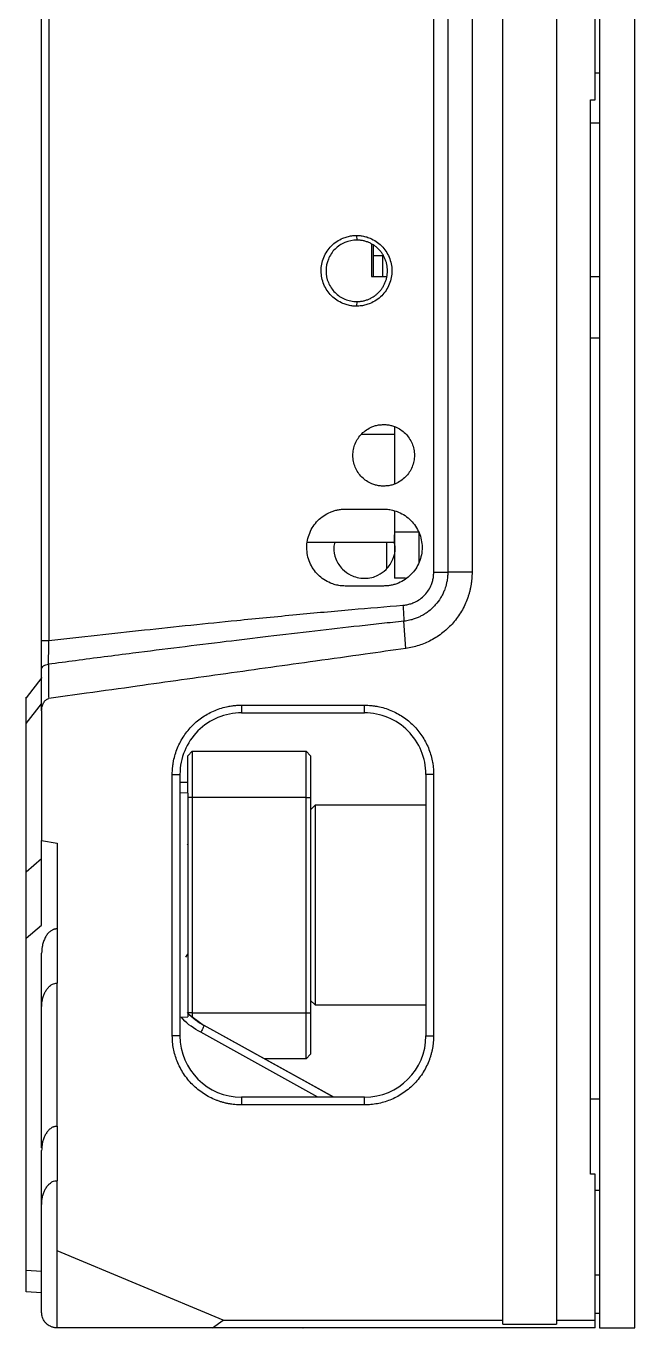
# Model space of a CAD drawing. Header units: millimetres. Extents: x 620 to 19791, y 2539 to 6969.
# Drawn here: x 4537.9 to 4577.5, y 3488.2 to 3572.9 of the extents above; entities that cross this region are included whole.
import ezdxf

# ---------------------------------------------------------------- set-up
doc = ezdxf.new("R2010")
doc.units = ezdxf.units.MM

msp = doc.modelspace()

# ---------------------------------------------------------------- linework, layer by layer
at = {"color": 7, "linetype": 'Continuous', "lineweight": 25}
for p, q in [((4568.87435, 3488.70282), (4568.87435, 3825.20281)), ((4572.37435, 3825.20281), (4572.37435, 3488.70282)), ((4564.38316, 3537.34381), (4564.38316, 3776.56182)), ((4565.29581, 3776.56181), (4565.29581, 3537.34381)), ((4566.87436, 3776.56188), (4566.87443, 3537.34355)), ((4575.17435, 3656.95281), (4575.17435, 3488.20281)), ((4577.47435, 3488.20281), (4577.47435, 3656.95281)), ((4538.87435, 3532.90392), (4538.87435, 3585.90191)), ((4539.34819, 3585.75091), (4539.34819, 3532.90392)), ((4574.87435, 3568.07781), (4574.87435, 3577.07781)), ((4574.87435, 3569.82781), (4575.17435, 3569.82781)), ((4574.57435, 3568.07781), (4574.87435, 3568.07781)), ((4574.57435, 3498.20281), (4574.57435, 3568.07781)), ((4574.57435, 3566.57781), (4575.17435, 3566.57781)), ((4559.35867, 3559.25248), (4559.37435, 3558.95281)), ((4560.32435, 3558.69927), (4560.32435, 3556.59281)), ((4560.47435, 3556.59281), (4560.47435, 3558.59132)), ((4560.47435, 3557.95281), (4561.07435, 3557.95281)), ((4561.07435, 3556.59281), (4561.07435, 3557.95281)), ((4560.32435, 3556.59281), (4561.30456, 3556.59281)), ((4574.57435, 3556.57781), (4575.17435, 3556.57781)), ((4559.37435, 3554.95281), (4559.35867, 3554.65314)), ((4575.17435, 3552.57781), (4574.57435, 3552.57781)), ((4561.82435, 3546.81329), (4561.82435, 3543.08526)), ((4561.82435, 3546.30281), (4559.66478, 3546.30281)), ((4558.62579, 3541.45281), (4561.12296, 3541.45281)), ((4561.82435, 3541.31301), (4561.82435, 3539.95281)), ((4563.42435, 3539.95281), (4561.82435, 3539.95281)), ((4561.82435, 3539.95281), (4561.82435, 3536.95281)), ((4556.19506, 3539.30281), (4561.82435, 3539.30281)), ((4566.87444, 3537.34355), (4565.29581, 3537.34381)), ((4561.12328, 3536.45281), (4558.62561, 3536.45281)), ((4562.54336, 3536.95281), (4561.82435, 3536.95281)), ((4562.5699, 3532.39255), (4562.44425, 3534.16206)), ((4538.87435, 3532.90392), (4539.34819, 3532.90392)), ((4538.88957, 3530.49868), (4537.85837, 3529.18979)), ((4537.87435, 3527.5179), (4538.87435, 3528.78718)), ((4551.87441, 3528.70281), (4559.87429, 3528.70281)), ((4551.87441, 3528.70281), (4551.87447, 3528.20281)), ((4559.87421, 3528.20281), (4559.87429, 3528.70281)), ((4538.87438, 3528.32444), (4538.87435, 3519.89873)), ((4551.87447, 3528.20281), (4559.87421, 3528.20281)), ((4551.87468, 3528.20278), (4559.87403, 3528.20277)), ((4537.87435, 3517.87019), (4537.87435, 3527.5179)), ((4548.67435, 3525.70282), (4548.37435, 3525.40281)), ((4548.37435, 3522.98023), (4548.37435, 3525.40281)), ((4548.67435, 3525.70282), (4548.67435, 3522.70281)), ((4548.67435, 3525.70282), (4556.07435, 3525.70282)), ((4556.07435, 3522.70281), (4556.07435, 3525.70282)), ((4556.37435, 3525.40281), (4556.07435, 3525.70282)), ((4556.37435, 3525.40281), (4556.37435, 3522.70281)), ((4547.37435, 3524.20281), (4547.87435, 3524.20293)), ((4547.37435, 3507.20279), (4547.37435, 3524.20281)), ((4547.87435, 3524.20293), (4547.87435, 3507.2027)), ((4548.37435, 3523.67781), (4547.87435, 3523.67781)), ((4563.87435, 3524.20294), (4563.87435, 3507.20267)), ((4564.37435, 3524.20287), (4563.87435, 3524.20294)), ((4564.37435, 3524.20287), (4564.37435, 3507.20282)), ((4548.37561, 3522.9802), (4547.87435, 3522.99332)), ((4548.67435, 3522.70281), (4548.37435, 3522.70281)), ((4556.07435, 3522.70281), (4548.67435, 3522.70281)), ((4548.67435, 3522.70281), (4548.67435, 3508.70281)), ((4556.07435, 3508.70281), (4556.07435, 3522.70281)), ((4556.07435, 3522.70281), (4556.37435, 3522.70281)), ((4556.37435, 3522.70281), (4556.37435, 3508.70281)), ((4556.67435, 3522.20282), (4556.37435, 3521.90281)), ((4563.87435, 3522.20282), (4556.67435, 3522.20282)), ((4556.67435, 3522.20282), (4556.67435, 3514.77295)), ((4538.87435, 3519.89873), (4539.87435, 3519.7359)), ((4538.87435, 3514.39447), (4538.87435, 3519.89873)), ((4539.87435, 3519.7359), (4539.87438, 3514.15242)), ((4548.37088, 3519.63162), (4548.3513, 3519.61098)), ((4537.87435, 3517.87019), (4538.87435, 3518.71936)), ((4547.87435, 3516.26725), (4547.87561, 3516.26733)), ((4537.87435, 3513.54532), (4538.87435, 3514.39447)), ((4556.67435, 3514.77295), (4556.67435, 3509.20281)), ((4537.87435, 3491.92647), (4537.87435, 3513.54532)), ((4539.87438, 3514.15242), (4539.87435, 3510.61621)), ((4547.87731, 3513.38821), (4547.87435, 3513.38836)), ((4538.87435, 3509.04652), (4538.87435, 3512.58273)), ((4548.26092, 3512.31801), (4548.37435, 3512.5134)), ((4539.87435, 3501.31042), (4539.87435, 3510.61621)), ((4556.37435, 3509.50281), (4556.67435, 3509.20281)), ((4556.67435, 3509.20281), (4563.87435, 3509.20281)), ((4538.87435, 3499.91575), (4538.87435, 3509.04652)), ((4547.87435, 3508.4123), (4548.37561, 3508.42543)), ((4548.67435, 3508.70281), (4548.37435, 3508.70281)), ((4548.67435, 3508.70281), (4556.07435, 3508.70281)), ((4548.67435, 3508.70281), (4548.67435, 3508.40434)), ((4556.07435, 3508.70281), (4556.37435, 3508.70281)), ((4556.07435, 3505.70281), (4556.07435, 3508.70281)), ((4556.37435, 3508.70281), (4556.37435, 3506.00281)), ((4547.87435, 3508.01725), (4547.87731, 3508.01742)), ((4557.87441, 3503.20281), (4549.45001, 3507.87328)), ((4553.67683, 3505.52684), (4549.45008, 3507.86836)), ((4547.87435, 3507.2027), (4547.37435, 3507.20279)), ((4563.87435, 3507.20267), (4564.37435, 3507.20282)), ((4556.07435, 3505.70281), (4553.36501, 3505.70281)), ((4556.07435, 3505.70281), (4556.37435, 3506.00281)), ((4556.14521, 3504.15934), (4553.67683, 3505.52684)), ((4557.87186, 3503.20281), (4556.14521, 3504.15934)), ((4551.8744, 3503.20281), (4551.87438, 3502.70281)), ((4559.87435, 3503.20281), (4551.8744, 3503.20281)), ((4559.87414, 3503.20284), (4557.87438, 3503.20282)), ((4559.87435, 3502.70281), (4559.87435, 3503.20281)), ((4559.87435, 3502.70281), (4551.87438, 3502.70281)), ((4575.17435, 3503.07782), (4574.57435, 3503.07782)), ((4539.87435, 3501.31042), (4539.87435, 3497.77421)), ((4538.87435, 3496.20454), (4538.87435, 3499.74073)), ((4574.87435, 3498.20281), (4574.57435, 3498.20281)), ((4574.87435, 3488.70282), (4574.87435, 3498.20281)), ((4539.87435, 3493.20282), (4539.87435, 3497.77421)), ((4575.17435, 3497.13281), (4574.87435, 3497.13281)), ((4538.87435, 3489.20281), (4538.87435, 3496.20454)), ((4550.67435, 3488.70282), (4539.87435, 3493.20282)), ((4539.87435, 3488.20281), (4539.87435, 3493.20282)), ((4575.17435, 3491.63282), (4574.87435, 3491.63282)), ((4538.87435, 3490.4895), (4537.87435, 3490.5419)), ((4575.17435, 3489.1328), (4574.87435, 3489.1328)), ((4549.99935, 3488.20281), (4539.87435, 3488.20281)), ((4549.99935, 3488.20281), (4550.67435, 3488.70282)), ((4574.87435, 3488.20281), (4549.99935, 3488.20281)), ((4550.67435, 3488.70282), (4568.87435, 3488.70282)), ((4555.87442, 3488.20281), (4555.88586, 3488.19571)), ((4568.87435, 3488.4528), (4568.87435, 3488.70282)), ((4568.87435, 3488.4528), (4572.37435, 3488.4528)), ((4572.37435, 3488.70282), (4574.87435, 3488.70282)), ((4572.37435, 3488.70282), (4572.37435, 3488.4528)), ((4574.87435, 3488.20281), (4574.87435, 3488.70282)), ((4575.17435, 3488.20281), (4577.47435, 3488.20281))]:
    msp.add_line(p, q, dxfattribs=at)
at = {"color": 8, "linetype": 'Continuous', "lineweight": 25}
for p, q in [((4561.32435, 3537.58263), (4561.32435, 3539.30281)), ((4556.85291, 3503.20281), (4549.22058, 3507.43109)), ((4538.87435, 3491.8741), (4537.87435, 3491.92647))]:
    msp.add_line(p, q, dxfattribs=at)
at = {"color": 8, "linetype": 'Continuous', "lineweight": 25, "flags": 128}
msp.add_lwpolyline([(4548.37435, 3508.67317), (4548.3851, 3508.65948), (4549.41373, 3507.88855), (4549.44093, 3507.87329), (4549.44774, 3507.86951), (4549.44945, 3507.86857), (4549.44988, 3507.86833), (4549.44998, 3507.86827), (4549.45002, 3507.86826), (4549.45001, 3507.86826)], dxfattribs=at)
at = {"color": 7, "linetype": 'Continuous', "lineweight": 25}
for centre, radius, start, end in [((4551.87435, 3524.20281), 4, 89.9982751, 179.9982928), ((4559.87435, 3524.20281), 4, 0.001779, 90.0020497), ((4551.87435, 3512.24621), 5, 225.1241466, 240.996127), ((4550.64852, 3507.87255), 1.19851, 179.9649756, 180.2050414), ((4551.87435, 3507.20281), 4, 180.0016092, 270.0007408), ((4559.87435, 3507.20281), 4, 270, 359.9978974)]:
    msp.add_arc(centre, radius, start, end, dxfattribs=at)
for points, knots in [([(4559.35865, 3554.65326), (4559.30758, 3554.65419), (4559.20602, 3554.65603), (4559.05498, 3554.67122), (4558.90635, 3554.69554), (4558.76015, 3554.72987), (4558.61634, 3554.77394), (4558.3819, 3554.86353), (4558.07089, 3555.0292), (4557.7226, 3555.31492), (4557.43643, 3555.6617), (4557.22471, 3556.05985), (4557.09, 3556.49226), (4557.04454, 3556.94327), (4557.08626, 3557.39462), (4557.21737, 3557.82852), (4557.4268, 3558.2297), (4557.7124, 3558.58077), (4558.0625, 3558.87102), (4558.42035, 3559.06353), (4558.75517, 3559.17955), (4559.05362, 3559.24126), (4559.25643, 3559.24864), (4559.35865, 3559.25236)], [0, 0, 0, 0, 0.021244744, 0.042242317, 0.063083289, 0.083860276, 0.10466675, 0.12559579, 0.188211271, 0.250207973, 0.311749154, 0.373874942, 0.436450534, 0.498748941, 0.560974274, 0.623545106, 0.685901124, 0.74787058, 0.810406233, 0.873806115, 0.915693149, 0.957505054, 1, 1, 1, 1]), ([(4559.35865, 3559.25236), (4559.40973, 3559.25143), (4559.51129, 3559.24959), (4559.66233, 3559.2344), (4559.81096, 3559.21008), (4559.95716, 3559.17575), (4560.10096, 3559.13168), (4560.3354, 3559.04209), (4560.64641, 3558.87642), (4560.9947, 3558.5907), (4561.28088, 3558.24392), (4561.49259, 3557.84577), (4561.6273, 3557.41336), (4561.67276, 3556.96235), (4561.63104, 3556.511), (4561.49993, 3556.0771), (4561.2905, 3555.67592), (4561.0049, 3555.32485), (4560.6548, 3555.0346), (4560.29695, 3554.84209), (4559.96214, 3554.72608), (4559.66368, 3554.66436), (4559.46088, 3554.65698), (4559.35865, 3554.65326)], [0, 0, 0, 0, 0.02124505, 0.04224282, 0.06308385, 0.08386077, 0.10466704, 0.12559574, 0.18821111, 0.25020797, 0.31174917, 0.37387494, 0.43645054, 0.49874896, 0.5609743, 0.62354515, 0.68590111, 0.74787061, 0.81040662, 0.87380622, 0.91569194, 0.95750384, 1, 1, 1, 1]), ([(4559.37435, 3558.95281), (4559.11383, 3558.95281), (4558.85133, 3558.90091), (4558.36731, 3558.70054), (4558.14525, 3558.55218), (4557.77493, 3558.18185), (4557.62674, 3557.96001), (4557.42642, 3557.47646), (4557.37437, 3557.21493), (4557.37424, 3556.69166), (4557.42615, 3556.43011), (4557.62622, 3555.94645), (4557.77431, 3555.72453), (4558.14444, 3555.354), (4558.36633, 3555.20556), (4558.72945, 3555.05503), (4558.85535, 3555.01679), (4559.0482, 3554.97841), (4559.11313, 3554.96878), (4559.21091, 3554.95914), (4559.24357, 3554.95674), (4559.29261, 3554.95433), (4559.30896, 3554.95373), (4559.3335, 3554.95312), (4559.34168, 3554.95297), (4559.35395, 3554.95282), (4559.35803, 3554.95279), (4559.36418, 3554.95274), (4559.36624, 3554.95273), (4559.36927, 3554.95274), (4559.37028, 3554.95274), (4559.37239, 3554.9527), (4559.37312, 3554.9528), (4559.37435, 3554.95281)], [0, 0, 0, 0, 0.125, 0.125, 0.25, 0.25, 0.375, 0.375, 0.5, 0.5, 0.625, 0.625, 0.75, 0.75, 0.875, 0.875, 0.9375, 0.9375, 0.96875, 0.96875, 0.984375, 0.984375, 0.9921875, 0.9921875, 0.99609375, 0.99609375, 0.99804688, 0.99804688, 0.99902344, 0.99902344, 0.99951172, 0.99951172, 1, 1, 1, 1]), ([(4559.37435, 3554.95281), (4559.44622, 3554.95281), (4559.58976, 3554.96052), (4559.80437, 3554.99555), (4560.01382, 3555.05366), (4560.21545, 3555.13395), (4560.40735, 3555.23566), (4560.58702, 3555.35747), (4560.75246, 3555.49799), (4560.9017, 3555.65555), (4561.033, 3555.82828), (4561.14484, 3556.01417), (4561.23591, 3556.21102), (4561.30517, 3556.41654), (4561.35182, 3556.62832), (4561.3753, 3556.84388), (4561.37535, 3557.06072), (4561.35198, 3557.2763), (4561.30545, 3557.4881), (4561.23629, 3557.69365), (4561.14531, 3557.89055), (4561.03357, 3558.0765), (4560.90236, 3558.2493), (4560.7532, 3558.40693), (4560.58784, 3558.54753), (4560.40821, 3558.66945), (4560.21643, 3558.77122), (4560.01467, 3558.85168), (4559.80552, 3558.9098), (4559.591, 3558.94499), (4559.44655, 3558.95281), (4559.37435, 3558.95281)], [0.000000004, 0.000000004, 0.000000004, 0.000000004, 0.034482707, 0.068965466, 0.103448224, 0.137930983, 0.172413741, 0.2068965, 0.241379259, 0.275862017, 0.310344776, 0.344827535, 0.379310293, 0.413793052, 0.44827581, 0.482758569, 0.517241328, 0.551724086, 0.586206845, 0.620689604, 0.655172362, 0.689655121, 0.724137879, 0.758620638, 0.793103397, 0.827586155, 0.862068914, 0.896551673, 0.931034431, 0.96551719, 0.999999944, 0.999999944, 0.999999944, 0.999999944]), ([(4561.12437, 3542.95293), (4561.07974, 3542.95373), (4560.99107, 3542.95533), (4560.8593, 3542.96852), (4560.72984, 3542.98966), (4560.6027, 3543.01949), (4560.47787, 3543.0578), (4560.27486, 3543.13563), (4560.00525, 3543.28006), (4559.7024, 3543.5285), (4559.45234, 3543.82978), (4559.26807, 3544.17624), (4559.15166, 3544.55229), (4559.11221, 3544.94437), (4559.14826, 3545.33693), (4559.26183, 3545.71435), (4559.44403, 3546.06364), (4559.69364, 3546.36865), (4559.99801, 3546.62075), (4560.30807, 3546.78868), (4560.59835, 3546.88954), (4560.85815, 3546.9431), (4561.03501, 3546.94947), (4561.12433, 3546.95269)], [0, 0, 0, 0, 0.02134624, 0.04241022, 0.06328258, 0.08405647, 0.10482635, 0.12568673, 0.18800025, 0.25008839, 0.31185462, 0.37391041, 0.43640963, 0.49875604, 0.56094996, 0.62352129, 0.68588167, 0.74799672, 0.81063152, 0.87370373, 0.91546067, 0.95730413, 1, 1, 1, 1]), ([(4561.12433, 3546.95269), (4561.16896, 3546.95189), (4561.25763, 3546.95029), (4561.3894, 3546.9371), (4561.51886, 3546.91596), (4561.646, 3546.88613), (4561.77083, 3546.84782), (4561.97384, 3546.76999), (4562.24346, 3546.62556), (4562.5463, 3546.37713), (4562.79636, 3546.07584), (4562.98063, 3545.72938), (4563.09704, 3545.35333), (4563.1365, 3544.96125), (4563.10044, 3544.56869), (4562.98687, 3544.19127), (4562.80467, 3543.84198), (4562.55507, 3543.53697), (4562.25069, 3543.28487), (4561.94063, 3543.11694), (4561.65036, 3543.01608), (4561.39055, 3542.96253), (4561.2137, 3542.95615), (4561.12437, 3542.95293)], [0, 0, 0, 0, 0.021346238, 0.042410221, 0.063282584, 0.084056469, 0.104826346, 0.125686734, 0.188000246, 0.250088393, 0.311854615, 0.373910412, 0.436409633, 0.498756036, 0.56094996, 0.623521293, 0.68588167, 0.747996718, 0.810631522, 0.873703728, 0.915460667, 0.95730413, 1, 1, 1, 1]), ([(4558.62561, 3536.45281), (4558.57001, 3536.45382), (4558.45948, 3536.45582), (4558.29512, 3536.47232), (4558.13342, 3536.49876), (4557.97441, 3536.53607), (4557.81805, 3536.58398), (4557.56312, 3536.68141), (4557.22497, 3536.86151), (4556.84624, 3537.17207), (4556.53513, 3537.54905), (4556.30494, 3537.98193), (4556.15846, 3538.45205), (4556.10903, 3538.9424), (4556.1544, 3539.4331), (4556.29698, 3539.90486), (4556.52467, 3540.34103), (4556.83516, 3540.72263), (4557.21582, 3541.03822), (4557.58088, 3541.23414), (4557.89102, 3541.34803), (4558.1304, 3541.40837), (4558.37602, 3541.44601), (4558.5421, 3541.45053), (4558.62579, 3541.45281)], [0, 0, 0, 0, 0.02126604, 0.04227881, 0.0631288, 0.08390863, 0.10471189, 0.12563181, 0.1882582, 0.25022581, 0.31175061, 0.37386632, 0.43643437, 0.49871575, 0.56092989, 0.62348717, 0.68584116, 0.7477864, 0.81029129, 0.87370381, 0.90516798, 0.93649143, 0.9679965, 1, 1, 1, 1]), ([(4561.12296, 3541.45281), (4561.17856, 3541.4518), (4561.28909, 3541.4498), (4561.45346, 3541.43328), (4561.61517, 3541.40683), (4561.77421, 3541.3695), (4561.9306, 3541.32156), (4562.18557, 3541.22409), (4562.52373, 3541.04398), (4562.90246, 3540.73342), (4563.21355, 3540.35644), (4563.44373, 3539.92356), (4563.59021, 3539.45344), (4563.63964, 3538.96309), (4563.59428, 3538.47239), (4563.4517, 3538.00063), (4563.22401, 3537.56446), (4562.9135, 3537.18283), (4562.53286, 3536.8672), (4562.16784, 3536.6713), (4561.85781, 3536.55749), (4561.61854, 3536.49721), (4561.37299, 3536.4596), (4561.20696, 3536.45509), (4561.12328, 3536.45281)], [0, 0, 0, 0, 0.02126612, 0.04228034, 0.06313325, 0.08391754, 0.10472684, 0.12565441, 0.188289, 0.2502524, 0.31177792, 0.37389714, 0.43646721, 0.4987504, 0.56096711, 0.6235261, 0.68587864, 0.747829, 0.81035023, 0.87375016, 0.9051961, 0.93650593, 0.96800173, 1, 1, 1, 1]), ([(4561.82435, 3539.30281), (4561.82435, 3539.32726), (4561.82435, 3539.35844), (4561.82435, 3539.70341), (4561.82435, 3539.77779)], [0, 0, 0, 0, 0.784383512, 1, 1, 1, 1]), ([(4563.42435, 3537.9864), (4563.42435, 3538.248), (4563.42435, 3538.82071), (4563.42435, 3539.5543), (4563.42435, 3539.95281)], [0, 0, 0, 0, 0.45676949, 1, 1, 1, 1]), ([(4557.9418, 3539.30281), (4557.91316, 3539.18934), (4557.82207, 3538.82855), (4557.95242, 3538.31591), (4558.18768, 3537.85204), (4558.49764, 3537.46825), (4558.91015, 3537.17354), (4559.40656, 3536.98585), (4559.71123, 3536.96431), (4559.87383, 3536.95281)], [0, 0, 0, 0, 0.09993693, 0.31778487, 0.43148532, 0.54804546, 0.73836498, 0.8603634, 1, 1, 1, 1]), ([(4559.87383, 3536.95281), (4560.03543, 3536.96408), (4560.33819, 3536.98519), (4560.83191, 3537.1703), (4561.24313, 3537.46133), (4561.55383, 3537.84132), (4561.79177, 3538.30231), (4561.92592, 3538.81825), (4561.8358, 3539.18418), (4561.80658, 3539.30281)], [0, 0, 0, 0, 0.13873371, 0.25993178, 0.44897433, 0.56488584, 0.6783456, 0.89571973, 1, 1, 1, 1]), ([(4562.37786, 3535.20181), (4562.42242, 3535.20572), (4562.5112, 3535.21351), (4562.64285, 3535.23544), (4562.77248, 3535.26485), (4562.90006, 3535.30245), (4563.02559, 3535.34806), (4563.2305, 3535.43705), (4563.50229, 3535.59653), (4563.80641, 3535.86455), (4564.05723, 3536.18399), (4564.2221, 3536.50672), (4564.32038, 3536.80649), (4564.37348, 3537.07294), (4564.37992, 3537.25325), (4564.38316, 3537.34381)], [0, 0, 0, 0, 0.041611867, 0.082919996, 0.124081805, 0.165256394, 0.206602714, 0.24827775, 0.373048486, 0.497851487, 0.623182417, 0.74854188, 0.832534786, 0.915898581, 1, 1, 1, 1]), ([(4565.2958, 3537.34381), (4565.2951, 3537.29167), (4565.29369, 3537.18734), (4565.28151, 3537.03117), (4565.26212, 3536.87569), (4565.2313, 3536.70455), (4565.17669, 3536.46689), (4565.09048, 3536.19798), (4564.96853, 3535.92037), (4564.78641, 3535.59416), (4564.58266, 3535.32655), (4564.31888, 3535.03946), (4564.10396, 3534.84552), (4563.82933, 3534.64898), (4563.59785, 3534.51505), (4563.35617, 3534.4005), (4563.10041, 3534.30256), (4562.79206, 3534.21325), (4562.56526, 3534.17988), (4562.44425, 3534.16208)], [0, 0, 0, 0, 0.03344661, 0.06694038, 0.10044973, 0.13395246, 0.17848393, 0.25686467, 0.31472379, 0.37279743, 0.49632768, 0.5293311, 0.62304456, 0.68139837, 0.74587234, 0.79443275, 0.85297648, 0.92155809, 1, 1, 1, 1]), ([(4566.87443, 3537.34355), (4566.87354, 3537.27101), (4566.87177, 3537.12634), (4566.85737, 3536.91019), (4566.83434, 3536.69564), (4566.80186, 3536.48269), (4566.76015, 3536.27135), (4566.70916, 3536.06161), (4566.64888, 3535.85347), (4566.50459, 3535.42482), (4566.21223, 3534.79724), (4565.66888, 3534.04517), (4564.99952, 3533.40227), (4564.35799, 3532.98624), (4563.81924, 3532.73021), (4563.41396, 3532.5799), (4562.99737, 3532.46308), (4562.71277, 3532.41601), (4562.56992, 3532.39238)], [0, 0, 0, 0, 0.03043065, 0.06069299, 0.09084339, 0.12093888, 0.15103676, 0.18119435, 0.2114686, 0.24191584, 0.37093431, 0.50002759, 0.62904602, 0.75813928, 0.81881893, 0.8790506, 0.93929183, 1, 1, 1, 1]), ([(4539.34819, 3532.90392), (4540.39076, 3533.02232), (4542.45941, 3533.25724), (4545.53916, 3533.59335), (4548.57054, 3533.91387), (4551.86779, 3534.25009), (4555.35539, 3534.58939), (4558.95776, 3534.92016), (4561.26869, 3535.11047), (4562.37786, 3535.20181)], [0, 0, 0, 0, 0.13600324, 0.26985506, 0.40155711, 0.53111115, 0.69945053, 0.85574455, 1, 1, 1, 1]), ([(4562.44425, 3534.16207), (4562.20302, 3534.1375), (4561.72051, 3534.08837), (4560.7559, 3533.98471), (4559.06807, 3533.79787), (4556.60445, 3533.51879), (4553.71272, 3533.17855), (4549.76377, 3532.70115), (4545.58795, 3532.17901), (4541.73602, 3531.68583), (4539.90573, 3531.44128), (4539.31881, 3531.36285)], [0, 0, 0, 0, 0.03123111, 0.06246697, 0.12494774, 0.2499269, 0.38178046, 0.49993326, 0.7622008, 0.92374472, 1, 1, 1, 1]), ([(4538.87435, 3531.05607), (4538.87435, 3531.1014), (4538.87435, 3531.19172), (4538.87435, 3531.3332), (4538.87435, 3531.47827), (4538.87435, 3531.6274), (4538.87435, 3531.78047), (4538.87435, 3531.98764), (4538.87435, 3532.25208), (4538.87435, 3532.57614), (4538.87435, 3532.79447), (4538.87435, 3532.90392)], [0, 0, 0, 0, 0.08486077, 0.16910132, 0.25296021, 0.3366793, 0.42050165, 0.5046694, 0.67021397, 0.83466345, 1, 1, 1, 1]), ([(4539.31885, 3531.36264), (4539.32204, 3531.58105), (4539.32625, 3531.82789), (4539.33622, 3532.35114), (4539.34197, 3532.62759), (4539.34819, 3532.90392)], [0, 0, 0, 0, 0.5, 0.5, 1, 1, 1, 1]), ([(4562.56992, 3532.39238), (4561.68705, 3532.26737), (4559.73016, 3531.99028), (4555.8293, 3531.44382), (4550.88126, 3530.7539), (4545.91642, 3530.05294), (4542.0711, 3529.51058), (4540.15511, 3529.24191), (4539.33132, 3529.1264)], [0, 0, 0, 0, 0.11399151, 0.2526623, 0.50355242, 0.75266407, 0.89365727, 1, 1, 1, 1]), ([(4538.87437, 3531.05607), (4538.8739, 3531.09055), (4538.8832, 3531.12739), (4538.92562, 3531.19883), (4538.95885, 3531.23327), (4539.04423, 3531.29172), (4539.09616, 3531.3156), (4539.20614, 3531.34916), (4539.26391, 3531.3589), (4539.31885, 3531.36264)], [0, 0, 0, 0, 0.25, 0.25, 0.5, 0.5, 0.75, 0.75, 1, 1, 1, 1]), ([(4539.31881, 3531.36285), (4539.32085, 3530.99981), (4539.32505, 3530.25345), (4539.32921, 3529.50872), (4539.33134, 3529.12624)], [0, 0, 0, 0, 0.48642079, 1, 1, 1, 1]), ([(4538.87435, 3528.32443), (4538.87435, 3528.77928), (4538.87435, 3529.43312), (4538.87435, 3530.2288), (4538.87435, 3530.65616), (4538.87435, 3530.91168), (4538.87435, 3531.02718), (4538.87435, 3531.05607)], [0, 0, 0, 0, 0.499995895, 0.718730196, 0.874974775, 0.968730155, 1, 1, 1, 1]), ([(4537.87435, 3527.5179), (4537.87435, 3527.90357), (4537.87435, 3528.58057), (4537.87435, 3529.08522), (4537.87435, 3529.25804), (4537.87435, 3529.21272), (4537.87435, 3529.21255)], [0, 0, 0, 0, 0.41364081, 0.72610886, 0.99894548, 1, 1, 1, 1]), ([(4538.87439, 3528.32443), (4538.87489, 3528.34634), (4538.87599, 3528.39517), (4538.88454, 3528.48955), (4538.90471, 3528.60819), (4538.94285, 3528.73576), (4538.99583, 3528.85417), (4539.06014, 3528.95455), (4539.13964, 3529.03937), (4539.22918, 3529.10197), (4539.29837, 3529.11858), (4539.3313, 3529.12649)], [0, 0, 0, 0, 0.06616087, 0.14746877, 0.28596546, 0.42891524, 0.54830214, 0.67678272, 0.78668871, 0.89845049, 1, 1, 1, 1]), ([(4547.37435, 3524.20281), (4547.37537, 3524.27578), (4547.3774, 3524.42157), (4547.39391, 3524.63968), (4547.42029, 3524.85682), (4547.47023, 3525.14707), (4547.55969, 3525.50708), (4547.71006, 3525.92753), (4547.90113, 3526.33137), (4548.2049, 3526.83633), (4548.6722, 3527.405), (4549.24074, 3527.87219), (4549.74568, 3528.17597), (4550.14936, 3528.367), (4550.56997, 3528.51741), (4550.95349, 3528.61286), (4551.29222, 3528.66803), (4551.58267, 3528.6974), (4551.77708, 3528.70101), (4551.87441, 3528.70281)], [0, 0, 0, 0, 0.03098507, 0.0619061, 0.09283643, 0.12384934, 0.1869343, 0.25009394, 0.31317889, 0.37633854, 0.50000453, 0.62367052, 0.68675548, 0.74991512, 0.81300008, 0.87615972, 0.91745237, 0.95867437, 1, 1, 1, 1]), ([(4559.87428, 3528.70281), (4559.94725, 3528.70179), (4560.09304, 3528.69977), (4560.31115, 3528.68326), (4560.52829, 3528.65688), (4560.81854, 3528.60695), (4561.17855, 3528.5175), (4561.599, 3528.36713), (4562.00284, 3528.17607), (4562.5078, 3527.87231), (4563.07647, 3527.40502), (4563.54367, 3526.8365), (4563.84747, 3526.33157), (4564.0385, 3525.9279), (4564.18892, 3525.5073), (4564.28438, 3525.12377), (4564.33955, 3524.78505), (4564.36893, 3524.49461), (4564.37254, 3524.3002), (4564.37435, 3524.20287)], [0, 0, 0, 0, 0.03098508, 0.06190611, 0.09283644, 0.12384936, 0.1869343, 0.25009394, 0.31317888, 0.37633852, 0.50000453, 0.62367054, 0.68675549, 0.74991512, 0.81300007, 0.8761597, 0.91745236, 0.95867437, 1, 1, 1, 1]), ([(4548.37435, 3522.98023), (4548.37435, 3522.98023), (4548.37435, 3522.79082), (4548.37435, 3522.06172), (4548.37435, 3521.52232), (4548.37435, 3520.17513), (4548.37435, 3519.36786), (4548.37435, 3517.60766), (4548.37435, 3516.65542), (4548.37435, 3515.70281)], [0, 0, 0, 0, 0.25, 0.25, 0.5, 0.5, 0.75, 0.75, 1, 1, 1, 1]), ([(4537.87435, 3513.54532), (4537.87435, 3513.61605), (4537.87435, 3513.75619), (4537.87435, 3513.97046), (4537.87435, 3514.18508), (4537.87435, 3514.40048), (4537.87435, 3514.61655), (4537.87435, 3514.83332), (4537.87435, 3515.05077), (4537.87435, 3515.26891), (4537.87435, 3515.48774), (4537.87435, 3515.81681), (4537.87435, 3516.252), (4537.87435, 3516.70922), (4537.87435, 3517.06571), (4537.87435, 3517.34042), (4537.87435, 3517.61104), (4537.87435, 3517.78363), (4537.87435, 3517.87019)], [0, 0, 0, 0, 0.05463278, 0.10824059, 0.16090247, 0.21270178, 0.26372611, 0.31406712, 0.36382021, 0.41308421, 0.46196092, 0.51055457, 0.63182444, 0.74746512, 0.80976298, 0.86875066, 0.93417954, 1, 1, 1, 1]), ([(4548.37435, 3515.70281), (4548.37435, 3515.61394), (4548.37435, 3515.43637), (4548.37435, 3515.1705), (4548.37435, 3514.90548), (4548.37435, 3514.6413), (4548.37435, 3514.23409), (4548.37435, 3513.68871), (4548.37435, 3513.01075), (4548.37435, 3512.34948), (4548.37435, 3511.4937), (4548.37435, 3510.5201), (4548.37435, 3509.72991), (4548.37435, 3509.22997), (4548.37435, 3508.92902), (4548.37435, 3508.69769), (4548.37435, 3508.55562), (4548.37435, 3508.47525), (4548.37435, 3508.43318), (4548.37435, 3508.42799), (4548.37435, 3508.42539)], [0, 0, 0, 0, 0.02333685, 0.04663048, 0.06991217, 0.09321324, 0.11656493, 0.17830557, 0.24009211, 0.30440692, 0.36876782, 0.50000572, 0.63124362, 0.69555843, 0.75991934, 0.82165997, 0.88344652, 0.9223012, 0.96110401, 1, 1, 1, 1]), ([(4539.87438, 3514.15242), (4539.8509, 3514.15166), (4539.80355, 3514.15012), (4539.73293, 3514.13781), (4539.66279, 3514.11821), (4539.59349, 3514.0906), (4539.48623, 3514.03484), (4539.34698, 3513.92702), (4539.19736, 3513.75064), (4539.06685, 3513.52535), (4538.96787, 3513.26759), (4538.89133, 3512.94698), (4538.88065, 3512.7179), (4538.87435, 3512.58273)], [0, 0, 0, 0, 0.03065687, 0.06181451, 0.09382838, 0.12702645, 0.16170313, 0.25819214, 0.37133284, 0.49605535, 0.64487771, 0.79046623, 1, 1, 1, 1]), ([(4538.87435, 3509.04653), (4538.8752, 3509.0959), (4538.87679, 3509.18846), (4538.88848, 3509.31776), (4538.90356, 3509.42832), (4538.92017, 3509.52016), (4538.9507, 3509.6599), (4539.0048, 3509.83913), (4539.10387, 3510.05961), (4539.22831, 3510.25211), (4539.36256, 3510.39983), (4539.4838, 3510.5004), (4539.59301, 3510.56609), (4539.72304, 3510.60873), (4539.82284, 3510.61367), (4539.87435, 3510.61621)], [0, 0, 0, 0, 0.07640767, 0.14326412, 0.20056949, 0.24832448, 0.28653078, 0.41979923, 0.53406937, 0.65131351, 0.75961926, 0.81996164, 0.87015245, 0.93297696, 1, 1, 1, 1]), ([(4549.45008, 3507.86837), (4549.45095, 3507.8639), (4549.42703, 3507.81479), (4549.3425, 3507.65374), (4549.28237, 3507.5427), (4549.22058, 3507.43108)], [0, 0, 0, 0, 0.5, 0.5, 1, 1, 1, 1]), ([(4551.87438, 3502.70281), (4551.80316, 3502.70375), (4551.66118, 3502.70563), (4551.44923, 3502.72098), (4551.23914, 3502.74553), (4551.03091, 3502.78016), (4550.82456, 3502.82463), (4550.62008, 3502.87901), (4550.41748, 3502.9433), (4550.14214, 3503.04496), (4549.80086, 3503.2002), (4549.40514, 3503.43148), (4549.03202, 3503.70363), (4548.68691, 3504.01508), (4548.37531, 3504.36029), (4548.10326, 3504.73325), (4547.87182, 3505.12912), (4547.68737, 3505.5348), (4547.54589, 3505.94598), (4547.44717, 3506.35813), (4547.38558, 3506.77795), (4547.3781, 3507.06074), (4547.37435, 3507.20278)], [0, 0, 0, 0, 0.0302332, 0.0602674, 0.09016897, 0.12000516, 0.14984368, 0.1797522, 0.20979794, 0.2400472, 0.30432204, 0.36867139, 0.43431389, 0.50003248, 0.56567497, 0.63139357, 0.69566841, 0.76001778, 0.82026949, 0.87999044, 0.93972068, 1, 1, 1, 1]), ([(4564.37435, 3507.20281), (4564.37341, 3507.13159), (4564.37153, 3506.98962), (4564.35618, 3506.77766), (4564.33163, 3506.56757), (4564.297, 3506.35935), (4564.25252, 3506.15299), (4564.19814, 3505.94851), (4564.13385, 3505.74591), (4564.03219, 3505.47058), (4563.87695, 3505.1293), (4563.64566, 3504.73357), (4563.37352, 3504.36046), (4563.06207, 3504.01535), (4562.71685, 3503.70375), (4562.34389, 3503.4317), (4561.94801, 3503.20027), (4561.54233, 3503.01582), (4561.13115, 3502.87434), (4560.71901, 3502.77562), (4560.29919, 3502.71403), (4560.0164, 3502.70656), (4559.87435, 3502.70281)], [0, 0, 0, 0, 0.0302332, 0.0602674, 0.09016896, 0.12000515, 0.14984367, 0.17975219, 0.20979793, 0.24004719, 0.30432203, 0.36867139, 0.43431388, 0.50003248, 0.56567498, 0.63139357, 0.69566842, 0.76001778, 0.82026949, 0.87999045, 0.93972069, 1, 1, 1, 1]), ([(4539.87435, 3501.31042), (4539.84807, 3501.30975), (4539.79658, 3501.30845), (4539.72183, 3501.29728), (4539.65174, 3501.27922), (4539.57311, 3501.24847), (4539.48379, 3501.19455), (4539.36259, 3501.09408), (4539.22831, 3500.94631), (4539.10391, 3500.75384), (4539.00471, 3500.53335), (4538.93686, 3500.30695), (4538.88575, 3500.03762), (4538.87865, 3499.85255), (4538.87435, 3499.74073)], [0, 0, 0, 0, 0.03426662, 0.06713462, 0.09894905, 0.13008998, 0.1802593, 0.24060607, 0.34887984, 0.46612095, 0.58035725, 0.7136211, 0.82698432, 1, 1, 1, 1]), ([(4538.87435, 3496.20453), (4538.8752, 3496.2539), (4538.87679, 3496.34646), (4538.88848, 3496.47576), (4538.90356, 3496.58632), (4538.92017, 3496.67816), (4538.9507, 3496.8179), (4539.0048, 3496.99714), (4539.10387, 3497.21761), (4539.22831, 3497.41011), (4539.36256, 3497.55783), (4539.4838, 3497.6584), (4539.59301, 3497.7241), (4539.72304, 3497.76674), (4539.82284, 3497.77167), (4539.87435, 3497.77422)], [0, 0, 0, 0, 0.07640767, 0.14326412, 0.20056949, 0.24832448, 0.28653078, 0.41979923, 0.53406937, 0.65131351, 0.75961926, 0.81996164, 0.87015245, 0.93297696, 1, 1, 1, 1]), ([(4537.87435, 3490.5419), (4537.87435, 3490.54277), (4537.87435, 3490.54449), (4537.87435, 3490.55868), (4537.87435, 3490.58141), (4537.87435, 3490.61348), (4537.87435, 3490.65467), (4537.87435, 3490.70505), (4537.87435, 3490.76459), (4537.87435, 3490.8333), (4537.87435, 3490.9312), (4537.87435, 3491.06584), (4537.87435, 3491.24742), (4537.87435, 3491.45158), (4537.87435, 3491.67687), (4537.87435, 3491.84288), (4537.87435, 3491.92647)], [0, 0, 0, 0, 0.05633531, 0.11208786, 0.167429, 0.22253393, 0.2775801, 0.33274551, 0.38820703, 0.44413871, 0.50071027, 0.60184313, 0.70131336, 0.80013942, 0.89935959, 1, 1, 1, 1]), ([(4539.87435, 3488.20281), (4539.84226, 3488.2037), (4539.77905, 3488.20546), (4539.68667, 3488.21926), (4539.59893, 3488.2401), (4539.51636, 3488.26779), (4539.41223, 3488.31287), (4539.28345, 3488.38932), (4539.14772, 3488.50746), (4539.03354, 3488.65159), (4538.95238, 3488.80431), (4538.88903, 3488.98777), (4538.87987, 3489.122), (4538.87435, 3489.20281)], [0, 0, 0, 0, 0.05596791, 0.11025188, 0.16299698, 0.21436132, 0.26451609, 0.36661627, 0.48939494, 0.60523037, 0.7231585, 0.83333032, 1, 1, 1, 1])]:
    msp.add_open_spline(points, degree=3, knots=knots, dxfattribs=at)
for points in [[(4564.38316, 3537.34381), (4564.69526, 3537.34382), (4565.01039, 3537.34382), (4565.29581, 3537.34381)], [(4562.37786, 3535.20181), (4562.40496, 3534.84267), (4562.42805, 3534.48057), (4562.44425, 3534.16208)]]:
    msp.add_open_spline(points, degree=3, dxfattribs=at)
at = {"color": 8, "linetype": 'Continuous', "lineweight": 25}
msp.add_open_spline([(4549.22058, 3507.43109), (4548.79363, 3507.67657), (4548.32028, 3507.94872), (4547.99448, 3508.37302), (4547.96255, 3508.41461)], degree=3, knots=[0, 0, 0, 0, 0.90197993, 1, 1, 1, 1], dxfattribs=at)

doc.saveas('drawing.dxf')
